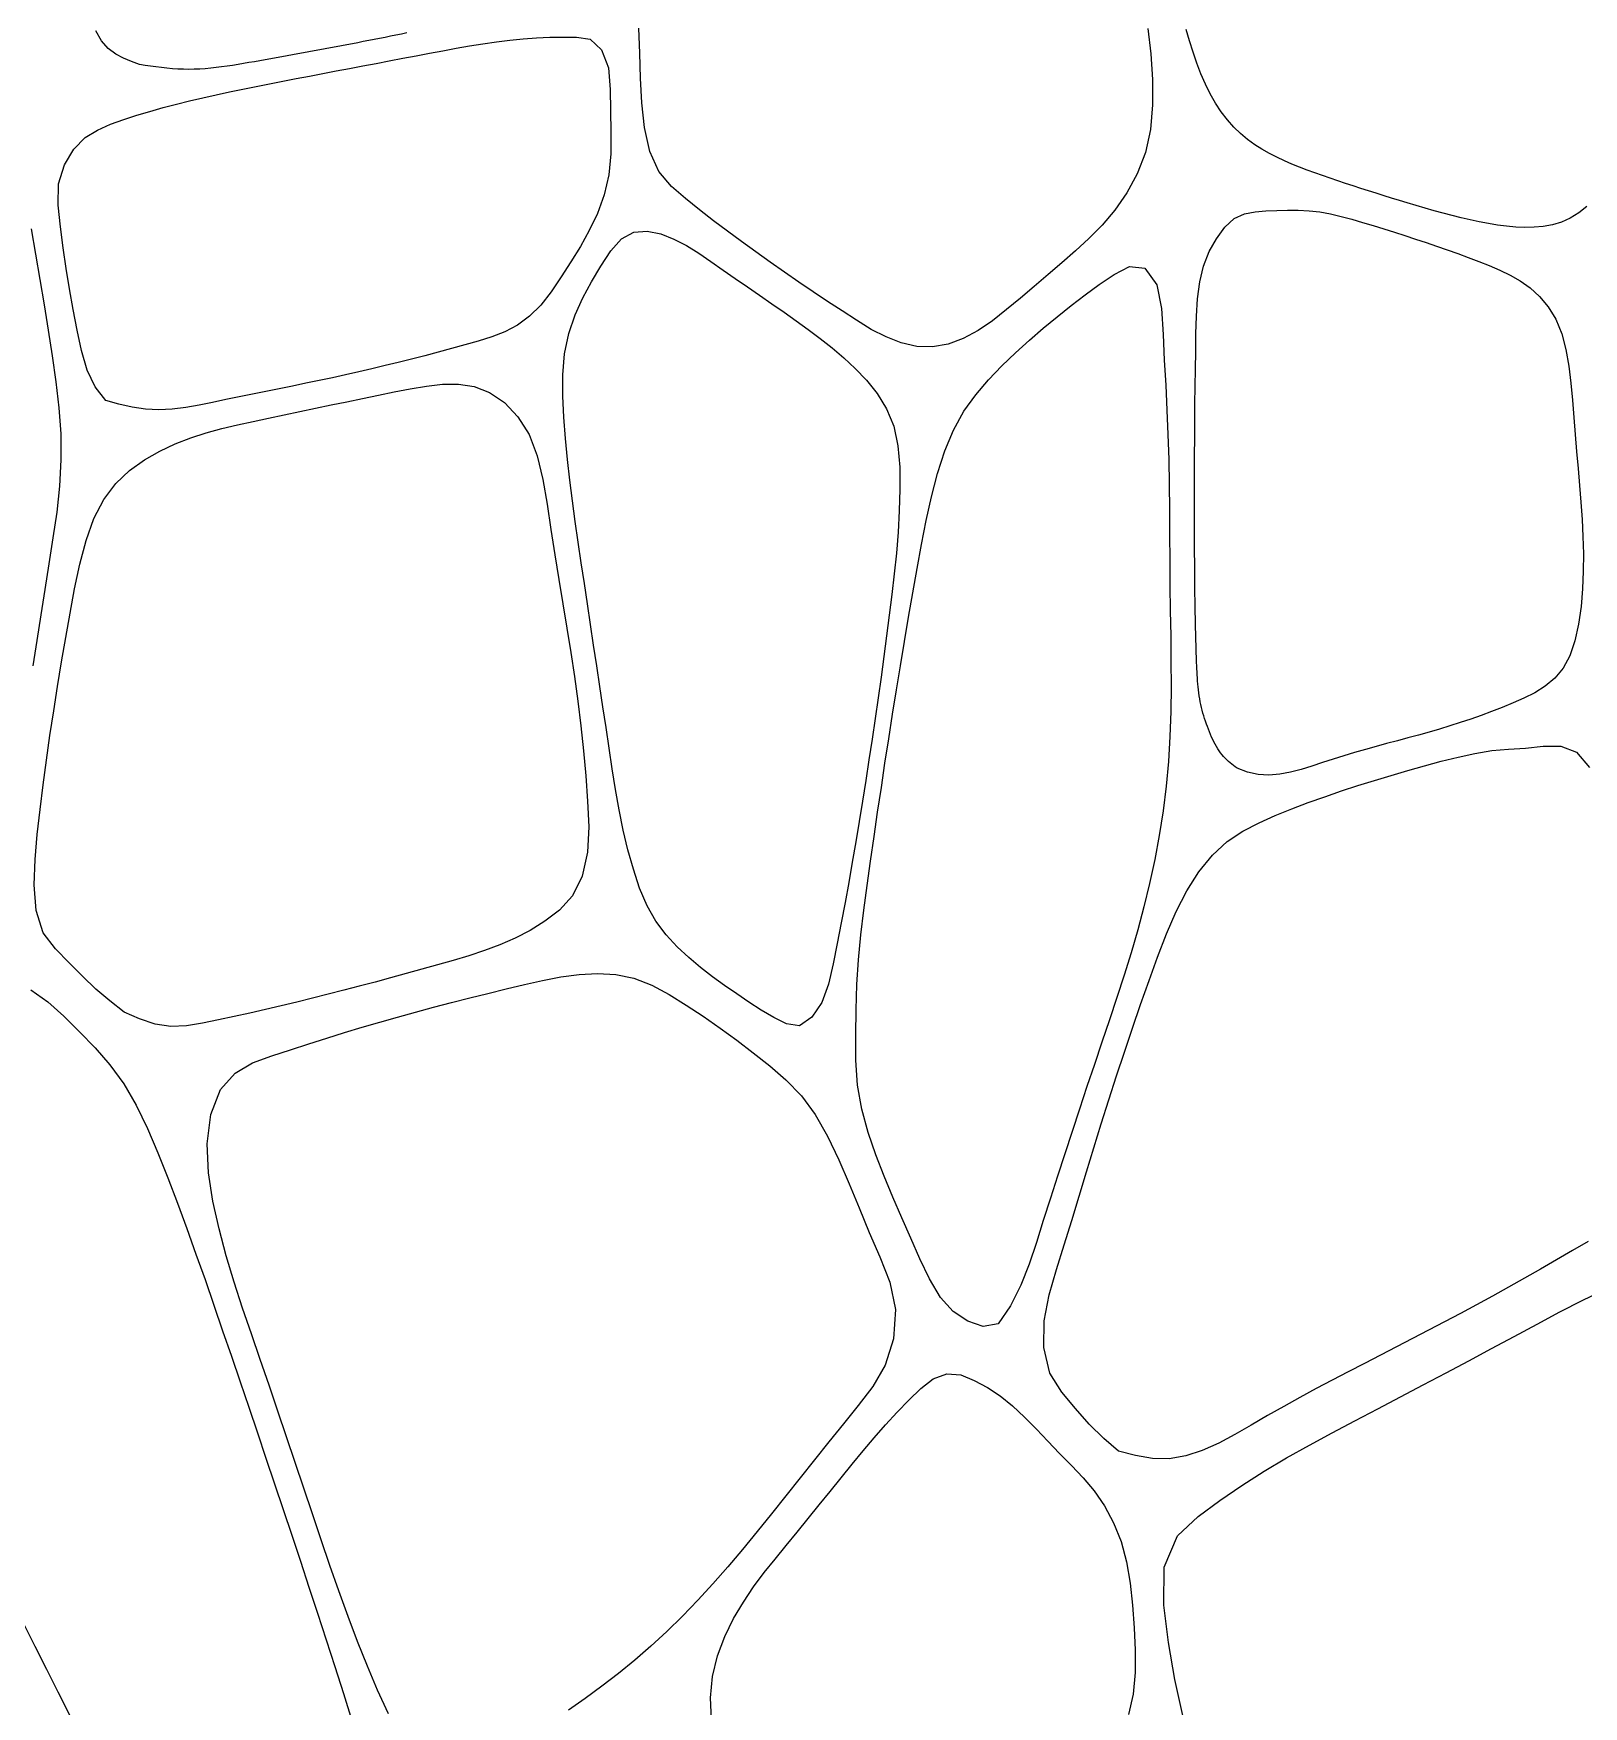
# Model space of a CAD drawing. Header units: metres. Extents: x 4484 to 5046, y 868 to 1427.
# Drawn here: x 4631.1 to 4835.7, y 1062.9 to 1283.7 of the extents above; entities that cross this region are included whole.
import ezdxf

# ---------------------------------------------------------------- set-up
doc = ezdxf.new("R2010")
doc.units = ezdxf.units.M

msp = doc.modelspace()

# ---------------------------------------------------------------- linework, layer by layer
at = {"layer": 'Layer0'}
for p, q in [((4640.06, 1282.75), (4639.34, 1284.09)), ((4676.07, 1282.93), (4675.35, 1282.79)), ((4676.79, 1283.07), (4676.07, 1282.93)), ((4677.51, 1283.21), (4676.79, 1283.07)), ((4678.23, 1283.36), (4677.51, 1283.21)), ((4678.95, 1283.5), (4678.23, 1283.36)), ((4679.67, 1283.65), (4678.95, 1283.5)), ((4680.39, 1283.8), (4679.67, 1283.65)), ((4693.96, 1282.86), (4695.73, 1283.04)), ((4695.73, 1283.04), (4697.48, 1283.17)), ((4697.48, 1283.17), (4699.24, 1283.24)), ((4699.24, 1283.24), (4701, 1283.25)), ((4701, 1283.25), (4702.79, 1283.22)), ((4702.79, 1283.22), (4704.57, 1282.97)), ((4704.57, 1282.97), (4706.08, 1281.56)), ((4711.12, 1281.13), (4711.02, 1284.41)), ((4778.2, 1284.38), (4778.57, 1281.03)), ((4783.69, 1282.76), (4783.24, 1284.26)), ((4640.96, 1281.74), (4640.06, 1282.75)), ((4641.95, 1281.01), (4640.96, 1281.74)), ((4642.99, 1280.46), (4641.95, 1281.01)), ((4664.58, 1280.77), (4663.86, 1280.64)), ((4665.3, 1280.9), (4664.58, 1280.77)), ((4666.01, 1281.03), (4665.3, 1280.9)), ((4666.73, 1281.16), (4666.01, 1281.03)), ((4667.45, 1281.29), (4666.73, 1281.16)), ((4668.17, 1281.43), (4667.45, 1281.29)), ((4668.89, 1281.56), (4668.17, 1281.43)), ((4669.6, 1281.69), (4668.89, 1281.56)), ((4670.32, 1281.82), (4669.6, 1281.69)), ((4671.04, 1281.96), (4670.32, 1281.82)), ((4671.76, 1282.09), (4671.04, 1281.96)), ((4672.47, 1282.23), (4671.76, 1282.09)), ((4673.19, 1282.37), (4672.47, 1282.23)), ((4673.91, 1282.51), (4673.19, 1282.37)), ((4674.63, 1282.65), (4673.91, 1282.51)), ((4675.35, 1282.79), (4674.63, 1282.65)), ((4679.84, 1280.45), (4681.6, 1280.78)), ((4681.6, 1280.78), (4683.36, 1281.11)), ((4683.36, 1281.11), (4685.13, 1281.44)), ((4685.13, 1281.44), (4686.9, 1281.77)), ((4686.9, 1281.77), (4688.66, 1282.08)), ((4688.66, 1282.08), (4690.43, 1282.37)), ((4690.43, 1282.37), (4692.2, 1282.63)), ((4692.2, 1282.63), (4693.96, 1282.86)), ((4706.08, 1281.56), (4707.01, 1279.18)), ((4711.22, 1277.84), (4711.12, 1281.13)), ((4778.57, 1281.03), (4778.8, 1277.65)), ((4784.17, 1281.27), (4783.69, 1282.76)), ((4784.67, 1279.82), (4784.17, 1281.27)), ((4644.04, 1280.02), (4642.99, 1280.46)), ((4645.11, 1279.63), (4644.04, 1280.02)), ((4645.83, 1279.52), (4645.11, 1279.63)), ((4646.55, 1279.41), (4645.83, 1279.52)), ((4647.27, 1279.32), (4646.55, 1279.41)), ((4647.99, 1279.22), (4647.27, 1279.32)), ((4648.71, 1279.14), (4647.99, 1279.22)), ((4649.44, 1279.08), (4648.71, 1279.14)), ((4650.16, 1279.03), (4649.44, 1279.08)), ((4650.88, 1279), (4650.16, 1279.03)), ((4651.6, 1278.99), (4650.88, 1279)), ((4652.32, 1279), (4651.6, 1278.99)), ((4653.05, 1279.03), (4652.32, 1279)), ((4653.77, 1279.08), (4653.05, 1279.03)), ((4654.49, 1279.14), (4653.77, 1279.08)), ((4655.21, 1279.22), (4654.49, 1279.14)), ((4655.93, 1279.31), (4655.21, 1279.22)), ((4656.66, 1279.41), (4655.93, 1279.31)), ((4657.38, 1279.52), (4656.66, 1279.41)), ((4658.1, 1279.63), (4657.38, 1279.52)), ((4658.82, 1279.75), (4658.1, 1279.63)), ((4659.54, 1279.88), (4658.82, 1279.75)), ((4660.26, 1280), (4659.54, 1279.88)), ((4660.98, 1280.13), (4660.26, 1280)), ((4661.7, 1280.26), (4660.98, 1280.13)), ((4662.42, 1280.39), (4661.7, 1280.26)), ((4663.14, 1280.52), (4662.42, 1280.39)), ((4663.86, 1280.64), (4663.14, 1280.52)), ((4669.29, 1278.45), (4671.04, 1278.79)), ((4671.04, 1278.79), (4672.8, 1279.12)), ((4672.8, 1279.12), (4674.56, 1279.45)), ((4674.56, 1279.45), (4676.32, 1279.78)), ((4676.32, 1279.78), (4678.07, 1280.12)), ((4678.07, 1280.12), (4679.84, 1280.45)), ((4707.01, 1279.18), (4707.23, 1276.35)), ((4785.21, 1278.41), (4784.67, 1279.82)), ((4656.98, 1276.01), (4658.74, 1276.38)), ((4658.74, 1276.38), (4660.5, 1276.73)), ((4660.5, 1276.73), (4662.26, 1277.08)), ((4662.26, 1277.08), (4664.02, 1277.43)), ((4664.02, 1277.43), (4665.77, 1277.77)), ((4665.77, 1277.77), (4667.53, 1278.11)), ((4667.53, 1278.11), (4669.29, 1278.45)), ((4707.23, 1276.35), (4707.28, 1273.54)), ((4711.39, 1274.56), (4711.22, 1277.84)), ((4778.8, 1277.65), (4778.82, 1274.3)), ((4785.8, 1277.05), (4785.21, 1278.41)), ((4786.44, 1275.76), (4785.8, 1277.05)), ((4648.22, 1273.94), (4649.96, 1274.4)), ((4649.96, 1274.4), (4651.71, 1274.83)), ((4651.71, 1274.83), (4653.47, 1275.24)), ((4653.47, 1275.24), (4655.22, 1275.63)), ((4655.22, 1275.63), (4656.98, 1276.01)), ((4711.76, 1271.3), (4711.39, 1274.56)), ((4778.82, 1274.3), (4778.54, 1271.06)), ((4787.13, 1274.54), (4786.44, 1275.76)), ((4787.89, 1273.4), (4787.13, 1274.54)), ((4641.28, 1271.74), (4643.01, 1272.37)), ((4643.01, 1272.37), (4644.74, 1272.93)), ((4644.74, 1272.93), (4646.47, 1273.45)), ((4646.47, 1273.45), (4648.22, 1273.94)), ((4707.28, 1273.54), (4707.31, 1270.7)), ((4788.69, 1272.35), (4787.89, 1273.4)), ((4789.54, 1271.38), (4788.69, 1272.35)), ((4636.41, 1268.47), (4637.9, 1269.98)), ((4637.9, 1269.98), (4639.57, 1270.97)), ((4639.57, 1270.97), (4641.28, 1271.74)), ((4707.31, 1270.7), (4707.3, 1267.86)), ((4712.45, 1268.14), (4711.76, 1271.3)), ((4778.54, 1271.06), (4777.87, 1268.02)), ((4790.43, 1270.51), (4789.54, 1271.38)), ((4791.35, 1269.74), (4790.43, 1270.51)), ((4792.3, 1269.05), (4791.35, 1269.74)), ((4635.19, 1266.39), (4636.41, 1268.47)), ((4707.3, 1267.86), (4707.06, 1265.07)), ((4713.63, 1265.5), (4712.45, 1268.14)), ((4777.87, 1268.02), (4776.8, 1265.22)), ((4793.26, 1268.45), (4792.3, 1269.05)), ((4794.24, 1267.9), (4793.26, 1268.45)), ((4795.23, 1267.4), (4794.24, 1267.9)), ((4634.4, 1263.87), (4635.19, 1266.39)), ((4715.3, 1263.55), (4713.63, 1265.5)), ((4796.22, 1266.93), (4795.23, 1267.4)), ((4797.22, 1266.49), (4796.22, 1266.93)), ((4798.22, 1266.09), (4797.22, 1266.49)), ((4799.23, 1265.7), (4798.22, 1266.09)), ((4800.24, 1265.33), (4799.23, 1265.7)), ((4801.25, 1264.97), (4800.24, 1265.33)), ((4634.35, 1261.06), (4634.4, 1263.87)), ((4707.06, 1265.07), (4706.45, 1262.43)), ((4717.15, 1261.94), (4715.3, 1263.55)), ((4776.8, 1265.22), (4775.42, 1262.68)), ((4802.26, 1264.62), (4801.25, 1264.97)), ((4803.28, 1264.28), (4802.26, 1264.62)), ((4804.29, 1263.94), (4803.28, 1264.28)), ((4805.31, 1263.6), (4804.29, 1263.94)), ((4806.32, 1263.27), (4805.31, 1263.6)), ((4807.34, 1262.95), (4806.32, 1263.27)), ((4634.65, 1258.22), (4634.35, 1261.06)), ((4706.45, 1262.43), (4705.54, 1259.97)), ((4719, 1260.44), (4717.15, 1261.94)), ((4775.42, 1262.68), (4773.85, 1260.42)), ((4808.35, 1262.63), (4807.34, 1262.95)), ((4809.37, 1262.31), (4808.35, 1262.63)), ((4810.38, 1261.99), (4809.37, 1262.31)), ((4811.4, 1261.67), (4810.38, 1261.99)), ((4812.42, 1261.36), (4811.4, 1261.67)), ((4813.61, 1261.01), (4812.42, 1261.36)), ((4814.79, 1260.67), (4813.61, 1261.01)), ((4836.16, 1260.89), (4835.07, 1260.05)), ((4705.54, 1259.97), (4704.47, 1257.72)), ((4720.85, 1259.02), (4719, 1260.44)), ((4722.71, 1257.63), (4720.85, 1259.02)), ((4773.85, 1260.42), (4772.16, 1258.44)), ((4788.35, 1258.15), (4789.57, 1259.32)), ((4789.57, 1259.32), (4790.94, 1259.92)), ((4790.94, 1259.92), (4792.37, 1260.18)), ((4792.37, 1260.18), (4793.79, 1260.31)), ((4793.79, 1260.31), (4795.21, 1260.37)), ((4795.21, 1260.37), (4796.63, 1260.41)), ((4796.63, 1260.41), (4798.06, 1260.41)), ((4798.06, 1260.41), (4799.49, 1260.34)), ((4799.49, 1260.34), (4800.91, 1260.17)), ((4800.91, 1260.17), (4802.32, 1259.91)), ((4802.32, 1259.91), (4803.73, 1259.57)), ((4803.73, 1259.57), (4805.14, 1259.2)), ((4805.14, 1259.2), (4806.54, 1258.8)), ((4806.54, 1258.8), (4807.95, 1258.39)), ((4815.98, 1260.34), (4814.79, 1260.67)), ((4817.17, 1260.01), (4815.98, 1260.34)), ((4818.37, 1259.7), (4817.17, 1260.01)), ((4819.56, 1259.4), (4818.37, 1259.7)), ((4820.75, 1259.12), (4819.56, 1259.4)), ((4821.95, 1258.86), (4820.75, 1259.12)), ((4823.15, 1258.63), (4821.95, 1258.86)), ((4824.35, 1258.44), (4823.15, 1258.63)), ((4832.79, 1258.82), (4831.6, 1258.47)), ((4833.95, 1259.34), (4832.79, 1258.82)), ((4835.07, 1260.05), (4833.95, 1259.34)), ((4630.78, 1257.95), (4631.38, 1254.61)), ((4635.02, 1255.45), (4634.65, 1258.22)), ((4704.47, 1257.72), (4703.29, 1255.62)), ((4707.3, 1255.02), (4708.73, 1256.63)), ((4708.73, 1256.63), (4710.33, 1257.51)), ((4710.33, 1257.51), (4712.09, 1257.65)), ((4712.09, 1257.65), (4713.89, 1257.27)), ((4713.89, 1257.27), (4715.63, 1256.6)), ((4715.63, 1256.6), (4717.3, 1255.73)), ((4724.57, 1256.26), (4722.71, 1257.63)), ((4770.42, 1256.67), (4768.64, 1255.04)), ((4772.16, 1258.44), (4770.42, 1256.67)), ((4786.29, 1254.93), (4787.25, 1256.64)), ((4787.25, 1256.64), (4788.35, 1258.15)), ((4807.95, 1258.39), (4809.35, 1257.95)), ((4809.35, 1257.95), (4810.74, 1257.51)), ((4810.74, 1257.51), (4812.14, 1257.06)), ((4812.14, 1257.06), (4813.53, 1256.6)), ((4813.53, 1256.6), (4814.93, 1256.13)), ((4825.55, 1258.28), (4824.35, 1258.44)), ((4826.76, 1258.18), (4825.55, 1258.28)), ((4827.97, 1258.13), (4826.76, 1258.18)), ((4829.18, 1258.15), (4827.97, 1258.13)), ((4830.4, 1258.25), (4829.18, 1258.15)), ((4831.6, 1258.47), (4830.4, 1258.25)), ((4631.38, 1254.61), (4631.95, 1251.26)), ((4635.43, 1252.73), (4635.02, 1255.45)), ((4703.29, 1255.62), (4702.04, 1253.6)), ((4706, 1253.02), (4707.3, 1255.02)), ((4717.3, 1255.73), (4718.93, 1254.73)), ((4718.93, 1254.73), (4720.53, 1253.63)), ((4726.44, 1254.9), (4724.57, 1256.26)), ((4728.33, 1253.54), (4726.44, 1254.9)), ((4768.64, 1255.04), (4766.83, 1253.46)), ((4785.54, 1253.02), (4786.29, 1254.93)), ((4814.93, 1256.13), (4816.32, 1255.66)), ((4816.32, 1255.66), (4817.71, 1255.18)), ((4817.71, 1255.18), (4819.1, 1254.68)), ((4819.1, 1254.68), (4820.49, 1254.17)), ((4635.87, 1250.02), (4635.43, 1252.73)), ((4702.04, 1253.6), (4700.76, 1251.6)), ((4704.77, 1250.95), (4706, 1253.02)), ((4720.53, 1253.63), (4722.13, 1252.51)), ((4722.13, 1252.51), (4723.73, 1251.39)), ((4730.22, 1252.21), (4728.33, 1253.54)), ((4732.12, 1250.89), (4730.22, 1252.21)), ((4766.83, 1253.46), (4765.02, 1251.9)), ((4773.73, 1251.9), (4775.78, 1252.97)), ((4775.78, 1252.97), (4777.81, 1252.75)), ((4777.81, 1252.75), (4779.37, 1250.57)), ((4785.04, 1250.94), (4785.54, 1253.02)), ((4820.49, 1254.17), (4821.88, 1253.64)), ((4821.88, 1253.64), (4823.27, 1253.1)), ((4823.27, 1253.1), (4824.65, 1252.51)), ((4824.65, 1252.51), (4826.01, 1251.85)), ((4631.95, 1251.26), (4632.51, 1247.91)), ((4636.33, 1247.31), (4635.87, 1250.02)), ((4700.76, 1251.6), (4699.45, 1249.65)), ((4703.62, 1248.84), (4704.77, 1250.95)), ((4723.73, 1251.39), (4725.34, 1250.28)), ((4725.34, 1250.28), (4726.95, 1249.17)), ((4734.02, 1249.61), (4732.12, 1250.89)), ((4763.2, 1250.34), (4761.37, 1248.8)), ((4765.02, 1251.9), (4763.2, 1250.34)), ((4769.93, 1249.24), (4771.79, 1250.61)), ((4771.79, 1250.61), (4773.73, 1251.9)), ((4779.37, 1250.57), (4780.01, 1247.44)), ((4784.75, 1248.72), (4785.04, 1250.94)), ((4826.01, 1251.85), (4827.35, 1251.07)), ((4827.35, 1251.07), (4828.66, 1250.14)), ((4828.66, 1250.14), (4829.91, 1249.01)), ((4632.51, 1247.91), (4633.05, 1244.55)), ((4698.07, 1247.88), (4696.59, 1246.4)), ((4699.45, 1249.65), (4698.07, 1247.88)), ((4702.6, 1246.59), (4703.62, 1248.84)), ((4726.95, 1249.17), (4728.56, 1248.06)), ((4728.56, 1248.06), (4730.17, 1246.94)), ((4735.93, 1248.34), (4734.02, 1249.61)), ((4737.84, 1247.1), (4735.93, 1248.34)), ((4761.37, 1248.8), (4759.54, 1247.28)), ((4766.23, 1246.34), (4768.08, 1247.81)), ((4768.08, 1247.81), (4769.93, 1249.24)), ((4784.61, 1246.41), (4784.75, 1248.72)), ((4829.91, 1249.01), (4831.05, 1247.65)), ((4831.05, 1247.65), (4832.04, 1246)), ((4636.85, 1244.59), (4636.33, 1247.31)), ((4696.59, 1246.4), (4695, 1245.24)), ((4701.78, 1244.11), (4702.6, 1246.59)), ((4730.17, 1246.94), (4731.77, 1245.81)), ((4731.77, 1245.81), (4733.37, 1244.65)), ((4739.75, 1245.88), (4737.84, 1247.1)), ((4741.67, 1244.66), (4739.75, 1245.88)), ((4757.68, 1245.82), (4755.79, 1244.51)), ((4759.54, 1247.28), (4757.68, 1245.82)), ((4764.39, 1244.82), (4766.23, 1246.34)), ((4780.01, 1247.44), (4780.2, 1243.98)), ((4784.55, 1244.07), (4784.61, 1246.41)), ((4832.04, 1246), (4832.83, 1244.1)), ((4633.05, 1244.55), (4633.57, 1241.16)), ((4637.43, 1241.87), (4636.85, 1244.59)), ((4691.58, 1243.68), (4689.81, 1243.13)), ((4693.32, 1244.36), (4691.58, 1243.68)), ((4695, 1245.24), (4693.32, 1244.36)), ((4701.21, 1241.45), (4701.78, 1244.11)), ((4733.37, 1244.65), (4734.95, 1243.47)), ((4734.95, 1243.47), (4736.52, 1242.25)), ((4743.65, 1243.69), (4741.67, 1244.66)), ((4745.65, 1242.89), (4743.65, 1243.69)), ((4753.83, 1243.45), (4751.82, 1242.7)), ((4755.79, 1244.51), (4753.83, 1243.45)), ((4760.74, 1241.58), (4762.56, 1243.24)), ((4762.56, 1243.24), (4764.39, 1244.82)), ((4780.2, 1243.98), (4780.37, 1240.59)), ((4784.51, 1241.74), (4784.55, 1244.07)), ((4832.83, 1244.1), (4833.39, 1242.02)), ((4633.57, 1241.16), (4634.06, 1237.75)), ((4638.18, 1239.29), (4637.43, 1241.87)), ((4682.75, 1241.2), (4681, 1240.75)), ((4684.5, 1241.66), (4682.75, 1241.2)), ((4686.26, 1242.14), (4684.5, 1241.66)), ((4688.03, 1242.62), (4686.26, 1242.14)), ((4689.81, 1243.13), (4688.03, 1242.62)), ((4700.96, 1238.69), (4701.21, 1241.45)), ((4736.52, 1242.25), (4738.06, 1240.94)), ((4747.69, 1242.42), (4745.65, 1242.89)), ((4749.76, 1242.35), (4747.69, 1242.42)), ((4751.82, 1242.7), (4749.76, 1242.35)), ((4758.94, 1239.85), (4760.74, 1241.58)), ((4784.47, 1239.42), (4784.51, 1241.74)), ((4833.39, 1242.02), (4833.77, 1239.82)), ((4639.26, 1237.1), (4638.18, 1239.29)), ((4674.03, 1239.07), (4672.29, 1238.68)), ((4675.77, 1239.47), (4674.03, 1239.07)), ((4677.51, 1239.89), (4675.77, 1239.47)), ((4679.25, 1240.31), (4677.51, 1239.89)), ((4681, 1240.75), (4679.25, 1240.31)), ((4738.06, 1240.94), (4739.57, 1239.52)), ((4739.57, 1239.52), (4741.05, 1237.95)), ((4757.17, 1238.02), (4758.94, 1239.85)), ((4780.37, 1240.59), (4780.55, 1237.29)), ((4784.45, 1237.13), (4784.47, 1239.42)), ((4833.77, 1239.82), (4834.04, 1237.57)), ((4634.06, 1237.75), (4634.46, 1234.32)), ((4640.63, 1235.27), (4639.26, 1237.1)), ((4663.54, 1236.84), (4661.79, 1236.48)), ((4665.3, 1237.19), (4663.54, 1236.84)), ((4667.05, 1237.56), (4665.3, 1237.19)), ((4668.8, 1237.92), (4667.05, 1237.56)), ((4670.55, 1238.3), (4668.8, 1237.92)), ((4672.29, 1238.68), (4670.55, 1238.3)), ((4678.72, 1236.41), (4680.83, 1236.81)), ((4680.83, 1236.81), (4682.96, 1237.19)), ((4682.96, 1237.19), (4685.08, 1237.44)), ((4685.08, 1237.44), (4687.19, 1237.46)), ((4687.19, 1237.46), (4689.26, 1237.13)), ((4689.26, 1237.13), (4691.3, 1236.34)), ((4700.97, 1235.88), (4700.96, 1238.69)), ((4741.05, 1237.95), (4742.47, 1236.2)), ((4755.47, 1236.04), (4757.17, 1238.02)), ((4780.55, 1237.29), (4780.71, 1234.03)), ((4784.42, 1234.85), (4784.45, 1237.13)), ((4834.04, 1237.57), (4834.25, 1235.32)), ((4642.38, 1234.79), (4640.63, 1235.27)), ((4644.13, 1234.39), (4642.38, 1234.79)), ((4645.89, 1234.13), (4644.13, 1234.39)), ((4651.19, 1234.38), (4649.42, 1234.16)), ((4652.96, 1234.68), (4651.19, 1234.38)), ((4654.73, 1235.04), (4652.96, 1234.68)), ((4656.49, 1235.4), (4654.73, 1235.04)), ((4658.26, 1235.77), (4656.49, 1235.4)), ((4660.02, 1236.12), (4658.26, 1235.77)), ((4661.79, 1236.48), (4660.02, 1236.12)), ((4668.32, 1234.26), (4670.39, 1234.7)), ((4670.39, 1234.7), (4672.46, 1235.13)), ((4672.46, 1235.13), (4674.54, 1235.56)), ((4674.54, 1235.56), (4676.62, 1235.99)), ((4676.62, 1235.99), (4678.72, 1236.41)), ((4691.3, 1236.34), (4693.26, 1235.01)), ((4693.26, 1235.01), (4695.04, 1233.14)), ((4701.11, 1233.08), (4700.97, 1235.88)), ((4742.47, 1236.2), (4743.72, 1234.2)), ((4753.91, 1233.86), (4755.47, 1236.04)), ((4784.4, 1232.59), (4784.42, 1234.85)), ((4834.25, 1235.32), (4834.44, 1233.06)), ((4634.46, 1234.32), (4634.71, 1230.88)), ((4647.65, 1234.06), (4645.89, 1234.13)), ((4649.42, 1234.16), (4647.65, 1234.06)), ((4658.02, 1232.06), (4660.08, 1232.51)), ((4660.08, 1232.51), (4662.14, 1232.94)), ((4662.14, 1232.94), (4664.2, 1233.38)), ((4664.2, 1233.38), (4666.26, 1233.82)), ((4666.26, 1233.82), (4668.32, 1234.26)), ((4695.04, 1233.14), (4696.51, 1230.78)), ((4701.32, 1230.29), (4701.11, 1233.08)), ((4743.72, 1234.2), (4744.66, 1231.91)), ((4752.54, 1231.39), (4753.91, 1233.86)), ((4780.71, 1234.03), (4780.85, 1230.78)), ((4784.39, 1230.33), (4784.4, 1232.59)), ((4834.44, 1233.06), (4834.62, 1230.81)), ((4634.71, 1230.88), (4634.73, 1227.44)), ((4649.81, 1229.56), (4651.85, 1230.35)), ((4651.85, 1230.35), (4653.91, 1231.01)), ((4653.91, 1231.01), (4655.96, 1231.57)), ((4655.96, 1231.57), (4658.02, 1232.06)), ((4696.51, 1230.78), (4697.58, 1227.99)), ((4701.59, 1227.52), (4701.32, 1230.29)), ((4744.66, 1231.91), (4745.21, 1229.3)), ((4751.39, 1228.64), (4752.54, 1231.39)), ((4780.85, 1230.78), (4780.95, 1227.51)), ((4784.37, 1228.08), (4784.39, 1230.33)), ((4834.62, 1230.81), (4834.8, 1228.56)), ((4645.75, 1227.45), (4647.77, 1228.6)), ((4647.77, 1228.6), (4649.81, 1229.56)), ((4697.58, 1227.99), (4698.35, 1224.88)), ((4745.21, 1229.3), (4745.44, 1226.48)), ((4750.43, 1225.67), (4751.39, 1228.64)), ((4784.36, 1225.84), (4784.37, 1228.08)), ((4834.8, 1228.56), (4834.99, 1226.32)), ((4634.73, 1227.44), (4634.53, 1224)), ((4641.97, 1224.33), (4643.79, 1226.04)), ((4643.79, 1226.04), (4645.75, 1227.45)), ((4701.9, 1224.77), (4701.59, 1227.52)), ((4745.44, 1226.48), (4745.47, 1223.59)), ((4749.62, 1222.58), (4750.43, 1225.67)), ((4780.95, 1227.51), (4781.01, 1224.21)), ((4784.35, 1223.6), (4784.36, 1225.84)), ((4834.99, 1226.32), (4835.18, 1224.09)), ((4634.53, 1224), (4634.16, 1220.57)), ((4640.37, 1222.23), (4641.97, 1224.33)), ((4698.35, 1224.88), (4698.92, 1221.59)), ((4702.24, 1222.03), (4701.9, 1224.77)), ((4745.47, 1223.59), (4745.39, 1220.72)), ((4781.01, 1224.21), (4781.04, 1220.89)), ((4784.35, 1223.2), (4784.35, 1223.6)), ((4835.18, 1224.09), (4835.36, 1221.85)), ((4639.07, 1219.7), (4640.37, 1222.23)), ((4698.92, 1221.59), (4699.41, 1218.24)), ((4702.62, 1219.3), (4702.24, 1222.03)), ((4748.92, 1219.45), (4749.62, 1222.58)), ((4784.35, 1222.8), (4784.35, 1223.2)), ((4784.35, 1222.39), (4784.35, 1222.8)), ((4784.35, 1221.99), (4784.35, 1222.39)), ((4784.35, 1221.59), (4784.35, 1221.99)), ((4784.35, 1221.19), (4784.35, 1221.59)), ((4784.35, 1220.78), (4784.35, 1221.19)), ((4835.36, 1221.85), (4835.51, 1219.6)), ((4634.16, 1220.57), (4633.67, 1217.15)), ((4638.04, 1216.8), (4639.07, 1219.7)), ((4703.01, 1216.58), (4702.62, 1219.3)), ((4745.39, 1220.72), (4745.23, 1217.91)), ((4748.3, 1216.28), (4748.92, 1219.45)), ((4781.04, 1220.89), (4781.06, 1217.56)), ((4784.35, 1220.38), (4784.35, 1220.78)), ((4784.35, 1219.98), (4784.35, 1220.38)), ((4784.35, 1219.58), (4784.35, 1219.98)), ((4784.36, 1219.17), (4784.35, 1219.58)), ((4784.36, 1218.77), (4784.36, 1219.17)), ((4835.51, 1219.6), (4835.63, 1217.34)), ((4633.67, 1217.15), (4633.13, 1213.75)), ((4637.22, 1213.67), (4638.04, 1216.8)), ((4699.41, 1218.24), (4699.92, 1214.94)), ((4745.23, 1217.91), (4745, 1215.14)), ((4781.06, 1217.56), (4781.08, 1214.22)), ((4784.36, 1218.37), (4784.36, 1218.77)), ((4784.36, 1217.97), (4784.36, 1218.37)), ((4784.36, 1217.57), (4784.36, 1217.97)), ((4784.36, 1217.16), (4784.36, 1217.57)), ((4784.36, 1216.76), (4784.36, 1217.16)), ((4784.37, 1216.36), (4784.36, 1216.76)), ((4835.63, 1217.34), (4835.69, 1215.06)), ((4699.92, 1214.94), (4700.45, 1211.68)), ((4703.41, 1213.86), (4703.01, 1216.58)), ((4745, 1215.14), (4744.73, 1212.39)), ((4747.73, 1213.1), (4748.3, 1216.28)), ((4784.37, 1215.96), (4784.37, 1216.36)), ((4784.37, 1215.55), (4784.37, 1215.96)), ((4784.37, 1215.15), (4784.37, 1215.55)), ((4784.37, 1214.75), (4784.37, 1215.15)), ((4784.38, 1214.35), (4784.37, 1214.75)), ((4835.69, 1215.06), (4835.68, 1212.76)), ((4633.13, 1213.75), (4632.58, 1210.36)), ((4636.53, 1210.43), (4637.22, 1213.67)), ((4703.82, 1211.15), (4703.41, 1213.86)), ((4744.73, 1212.39), (4744.42, 1209.67)), ((4747.17, 1209.91), (4747.73, 1213.1)), ((4781.08, 1214.22), (4781.11, 1210.88)), ((4784.38, 1213.95), (4784.38, 1214.35)), ((4784.38, 1213.55), (4784.38, 1213.95)), ((4784.39, 1213.14), (4784.38, 1213.55)), ((4784.39, 1212.74), (4784.39, 1213.14)), ((4784.39, 1212.34), (4784.39, 1212.74)), ((4784.4, 1211.94), (4784.39, 1212.34)), ((4835.68, 1212.76), (4835.58, 1210.43)), ((4632.58, 1210.36), (4632.05, 1206.99)), ((4635.92, 1207.21), (4636.53, 1210.43)), ((4700.45, 1211.68), (4700.98, 1208.46)), ((4704.22, 1208.43), (4703.82, 1211.15)), ((4781.11, 1210.88), (4781.15, 1207.54)), ((4784.4, 1211.54), (4784.4, 1211.94)), ((4784.4, 1211.14), (4784.4, 1211.54)), ((4784.41, 1210.73), (4784.4, 1211.14)), ((4784.41, 1210.33), (4784.41, 1210.73)), ((4784.42, 1209.93), (4784.41, 1210.33)), ((4835.58, 1210.43), (4835.38, 1208.08)), ((4700.98, 1208.46), (4701.51, 1205.25)), ((4704.63, 1205.71), (4704.22, 1208.43)), ((4744.42, 1209.67), (4744.07, 1206.95)), ((4746.62, 1206.71), (4747.17, 1209.91)), ((4784.42, 1209.53), (4784.42, 1209.93)), ((4784.43, 1209.13), (4784.42, 1209.53)), ((4784.44, 1208.73), (4784.43, 1209.13)), ((4784.44, 1208.33), (4784.44, 1208.73)), ((4784.45, 1207.93), (4784.44, 1208.33)), ((4784.46, 1207.53), (4784.45, 1207.93)), ((4835.38, 1208.08), (4835.06, 1205.76)), ((4632.05, 1206.99), (4631.52, 1203.63)), ((4635.35, 1204.01), (4635.92, 1207.21)), ((4705.04, 1203), (4704.63, 1205.71)), ((4744.07, 1206.95), (4743.72, 1204.23)), ((4746.08, 1203.5), (4746.62, 1206.71)), ((4781.15, 1207.54), (4781.21, 1204.21)), ((4784.46, 1207.12), (4784.46, 1207.53)), ((4784.47, 1206.72), (4784.46, 1207.12)), ((4784.48, 1206.32), (4784.47, 1206.72)), ((4784.49, 1205.92), (4784.48, 1206.32)), ((4784.49, 1205.52), (4784.49, 1205.92)), ((4835.06, 1205.76), (4834.57, 1203.58)), ((4631.52, 1203.63), (4631, 1200.27)), ((4634.81, 1200.8), (4635.35, 1204.01)), ((4701.51, 1205.25), (4702.03, 1202.05)), ((4743.72, 1204.23), (4743.35, 1201.5)), ((4745.55, 1200.29), (4746.08, 1203.5)), ((4781.21, 1204.21), (4781.25, 1200.88)), ((4784.5, 1205.12), (4784.49, 1205.52)), ((4784.51, 1204.72), (4784.5, 1205.12)), ((4784.52, 1204.32), (4784.51, 1204.72)), ((4784.53, 1203.91), (4784.52, 1204.32)), ((4784.54, 1203.51), (4784.53, 1203.91)), ((4784.56, 1203.11), (4784.54, 1203.51)), ((4834.57, 1203.58), (4833.9, 1201.61)), ((4702.03, 1202.05), (4702.51, 1198.84)), ((4705.45, 1200.28), (4705.04, 1203)), ((4743.35, 1201.5), (4742.98, 1198.77)), ((4784.57, 1202.71), (4784.56, 1203.11)), ((4784.58, 1202.31), (4784.57, 1202.71)), ((4784.59, 1201.9), (4784.58, 1202.31)), ((4784.61, 1201.5), (4784.59, 1201.9)), ((4784.62, 1201.1), (4784.61, 1201.5)), ((4833.9, 1201.61), (4833.01, 1199.95)), ((4634.28, 1197.56), (4634.81, 1200.8)), ((4705.87, 1197.56), (4705.45, 1200.28)), ((4745.02, 1197.08), (4745.55, 1200.29)), ((4781.25, 1200.88), (4781.26, 1197.56)), ((4784.64, 1200.69), (4784.62, 1201.1)), ((4784.65, 1200.29), (4784.64, 1200.69)), ((4784.67, 1199.89), (4784.65, 1200.29)), ((4784.69, 1199.48), (4784.67, 1199.89)), ((4784.71, 1199.08), (4784.69, 1199.48)), ((4784.73, 1198.68), (4784.71, 1199.08)), ((4833.01, 1199.95), (4831.9, 1198.63)), ((4633.77, 1194.32), (4634.28, 1197.56)), ((4702.51, 1198.84), (4702.95, 1195.61)), ((4706.27, 1194.84), (4705.87, 1197.56)), ((4742.98, 1198.77), (4742.59, 1196.04)), ((4744.51, 1193.87), (4745.02, 1197.08)), ((4781.26, 1197.56), (4781.22, 1194.24)), ((4784.76, 1198.27), (4784.73, 1198.68)), ((4784.79, 1197.87), (4784.76, 1198.27)), ((4784.82, 1197.48), (4784.79, 1197.87)), ((4784.87, 1197.08), (4784.82, 1197.48)), ((4784.92, 1196.69), (4784.87, 1197.08)), ((4830.64, 1197.57), (4829.26, 1196.72)), ((4831.9, 1198.63), (4830.64, 1197.57)), ((4702.95, 1195.61), (4703.35, 1192.34)), ((4706.68, 1192.12), (4706.27, 1194.84)), ((4742.59, 1196.04), (4742.2, 1193.31)), ((4784.97, 1196.3), (4784.92, 1196.69)), ((4785.04, 1195.91), (4784.97, 1196.3)), ((4785.11, 1195.53), (4785.04, 1195.91)), ((4785.19, 1195.15), (4785.11, 1195.53)), ((4785.27, 1194.77), (4785.19, 1195.15)), ((4785.37, 1194.4), (4785.27, 1194.77)), ((4824.98, 1194.78), (4823.58, 1194.23)), ((4826.4, 1195.37), (4824.98, 1194.78)), ((4827.83, 1196.01), (4826.4, 1195.37)), ((4829.26, 1196.72), (4827.83, 1196.01)), ((4633.27, 1191.08), (4633.77, 1194.32)), ((4742.2, 1193.31), (4741.79, 1190.58)), ((4744, 1190.65), (4744.51, 1193.87)), ((4781.22, 1194.24), (4781.12, 1190.94)), ((4785.47, 1194.03), (4785.37, 1194.4)), ((4785.57, 1193.67), (4785.47, 1194.03)), ((4785.69, 1193.3), (4785.57, 1193.67)), ((4785.81, 1192.95), (4785.69, 1193.3)), ((4785.93, 1192.59), (4785.81, 1192.95)), ((4786.06, 1192.24), (4785.93, 1192.59)), ((4819.44, 1192.77), (4818.07, 1192.34)), ((4820.82, 1193.23), (4819.44, 1192.77)), ((4822.2, 1193.71), (4820.82, 1193.23)), ((4823.58, 1194.23), (4822.2, 1193.71)), ((4632.8, 1187.83), (4633.27, 1191.08)), ((4703.35, 1192.34), (4703.69, 1189.05)), ((4707.09, 1189.4), (4706.68, 1192.12)), ((4741.79, 1190.58), (4741.38, 1187.85)), ((4743.5, 1187.43), (4744, 1190.65)), ((4781.12, 1190.94), (4780.92, 1187.65)), ((4786.19, 1191.89), (4786.06, 1192.24)), ((4786.33, 1191.55), (4786.19, 1191.89)), ((4786.47, 1191.21), (4786.33, 1191.55)), ((4786.62, 1190.87), (4786.47, 1191.21)), ((4786.77, 1190.54), (4786.62, 1190.87)), ((4786.92, 1190.22), (4786.77, 1190.54)), ((4787.09, 1189.91), (4786.92, 1190.22)), ((4811.13, 1190.38), (4809.72, 1190)), ((4812.52, 1190.76), (4811.13, 1190.38)), ((4813.92, 1191.14), (4812.52, 1190.76)), ((4815.31, 1191.52), (4813.92, 1191.14)), ((4816.69, 1191.92), (4815.31, 1191.52)), ((4818.07, 1192.34), (4816.69, 1191.92)), ((4703.69, 1189.05), (4703.99, 1185.74)), ((4707.5, 1186.67), (4707.09, 1189.4)), ((4787.25, 1189.61), (4787.09, 1189.91)), ((4787.43, 1189.32), (4787.25, 1189.61)), ((4787.61, 1189.05), (4787.43, 1189.32)), ((4787.8, 1188.78), (4787.61, 1189.05)), ((4787.99, 1188.53), (4787.8, 1188.78)), ((4788.19, 1188.3), (4787.99, 1188.53)), ((4788.4, 1188.07), (4788.19, 1188.3)), ((4788.62, 1187.86), (4788.4, 1188.07)), ((4802.67, 1187.97), (4801.26, 1187.51)), ((4804.08, 1188.41), (4802.67, 1187.97)), ((4805.49, 1188.83), (4804.08, 1188.41)), ((4806.91, 1189.23), (4805.49, 1188.83)), ((4808.32, 1189.62), (4806.91, 1189.23)), ((4809.72, 1190), (4808.32, 1189.62)), ((4816.93, 1187.67), (4819.15, 1188.23)), ((4819.15, 1188.23), (4821.37, 1188.72)), ((4821.37, 1188.72), (4823.59, 1189.08)), ((4823.59, 1189.08), (4825.8, 1189.26)), ((4825.8, 1189.26), (4828.04, 1189.41)), ((4828.04, 1189.41), (4830.38, 1189.65)), ((4830.38, 1189.65), (4832.69, 1189.67)), ((4832.69, 1189.67), (4834.79, 1188.88)), ((4834.79, 1188.88), (4836.51, 1186.84)), ((4632.36, 1184.57), (4632.8, 1187.83)), ((4707.93, 1183.96), (4707.5, 1186.67)), ((4741.38, 1187.85), (4740.96, 1185.14)), ((4743.02, 1184.2), (4743.5, 1187.43)), ((4780.92, 1187.65), (4780.62, 1184.37)), ((4788.83, 1187.66), (4788.62, 1187.86)), ((4789.06, 1187.47), (4788.83, 1187.66)), ((4789.28, 1187.29), (4789.06, 1187.47)), ((4789.51, 1187.11), (4789.28, 1187.29)), ((4789.74, 1186.93), (4789.51, 1187.11)), ((4789.97, 1186.75), (4789.74, 1186.93)), ((4791.35, 1186.22), (4789.97, 1186.75)), ((4792.77, 1185.92), (4791.35, 1186.22)), ((4794.18, 1185.86), (4792.77, 1185.92)), ((4795.6, 1185.97), (4794.18, 1185.86)), ((4797.01, 1186.24), (4795.6, 1185.97)), ((4798.43, 1186.6), (4797.01, 1186.24)), ((4799.84, 1187.04), (4798.43, 1186.6)), ((4801.26, 1187.51), (4799.84, 1187.04)), ((4808.13, 1185.15), (4810.33, 1185.81)), ((4810.33, 1185.81), (4812.52, 1186.45)), ((4812.52, 1186.45), (4814.72, 1187.07)), ((4814.72, 1187.07), (4816.93, 1187.67)), ((4631.96, 1181.29), (4632.36, 1184.57)), ((4703.99, 1185.74), (4704.23, 1182.39)), ((4708.41, 1181.26), (4707.93, 1183.96)), ((4740.96, 1185.14), (4740.53, 1182.42)), ((4742.53, 1180.97), (4743.02, 1184.2)), ((4780.62, 1184.37), (4780.21, 1181.11)), ((4801.55, 1183), (4803.74, 1183.75)), ((4803.74, 1183.75), (4805.93, 1184.46)), ((4805.93, 1184.46), (4808.13, 1185.15)), ((4704.23, 1182.39), (4704.39, 1179.01)), ((4740.53, 1182.42), (4740.09, 1179.72)), ((4795.02, 1180.5), (4797.19, 1181.39)), ((4797.19, 1181.39), (4799.37, 1182.22)), ((4799.37, 1182.22), (4801.55, 1183)), ((4631.6, 1178), (4631.96, 1181.29)), ((4708.94, 1178.6), (4708.41, 1181.26)), ((4740.09, 1179.72), (4739.64, 1177.03)), ((4742.06, 1177.74), (4742.53, 1180.97)), ((4780.21, 1181.11), (4779.71, 1177.88)), ((4790.73, 1178.44), (4792.87, 1179.54)), ((4792.87, 1179.54), (4795.02, 1180.5)), ((4631.3, 1174.69), (4631.6, 1178)), ((4704.39, 1179.01), (4704.25, 1175.69)), ((4709.56, 1175.98), (4708.94, 1178.6)), ((4739.64, 1177.03), (4739.18, 1174.36)), ((4741.6, 1174.51), (4742.06, 1177.74)), ((4779.71, 1177.88), (4779.11, 1174.69)), ((4786.72, 1175.28), (4788.67, 1177.07)), ((4788.67, 1177.07), (4790.73, 1178.44)), ((4704.25, 1175.69), (4703.54, 1172.53)), ((4710.28, 1173.42), (4709.56, 1175.98)), ((4784.94, 1173.1), (4786.72, 1175.28)), ((4631.19, 1171.36), (4631.3, 1174.69)), ((4703.54, 1172.53), (4702.25, 1169.9)), ((4711.11, 1170.93), (4710.28, 1173.42)), ((4739.18, 1174.36), (4738.71, 1171.69)), ((4741.14, 1171.27), (4741.6, 1174.51)), ((4779.11, 1174.69), (4778.43, 1171.55)), ((4783.34, 1170.59), (4784.94, 1173.1)), ((4631.47, 1167.99), (4631.19, 1171.36)), ((4712.1, 1168.61), (4711.11, 1170.93)), ((4738.71, 1171.69), (4738.22, 1169.02)), ((4740.71, 1168.03), (4741.14, 1171.27)), ((4778.43, 1171.55), (4777.68, 1168.46)), ((4781.92, 1167.83), (4783.34, 1170.59)), ((4702.25, 1169.9), (4700.52, 1168.01)), ((4713.26, 1166.55), (4712.1, 1168.61)), ((4738.22, 1169.02), (4737.72, 1166.34)), ((4777.68, 1168.46), (4776.86, 1165.41)), ((4632.38, 1165.03), (4631.47, 1167.99)), ((4698.6, 1166.56), (4696.65, 1165.35)), ((4700.52, 1168.01), (4698.6, 1166.56)), ((4714.6, 1164.75), (4713.26, 1166.55)), ((4737.72, 1166.34), (4737.2, 1163.64)), ((4740.32, 1164.76), (4740.71, 1168.03)), ((4780.65, 1164.89), (4781.92, 1167.83)), ((4633.99, 1162.9), (4632.38, 1165.03)), ((4694.66, 1164.33), (4692.65, 1163.45)), ((4696.65, 1165.35), (4694.66, 1164.33)), ((4716.07, 1163.18), (4714.6, 1164.75)), ((4740, 1161.48), (4740.32, 1164.76)), ((4776.86, 1165.41), (4775.98, 1162.41)), ((4779.47, 1161.83), (4780.65, 1164.89)), ((4635.8, 1161.09), (4633.99, 1162.9)), ((4688.57, 1162.01), (4686.5, 1161.4)), ((4690.62, 1162.69), (4688.57, 1162.01)), ((4692.65, 1163.45), (4690.62, 1162.69)), ((4717.6, 1161.76), (4716.07, 1163.18)), ((4719.16, 1160.45), (4717.6, 1161.76)), ((4737.2, 1163.64), (4736.66, 1160.92)), ((4739.79, 1158.19), (4740, 1161.48)), ((4775.98, 1162.41), (4775.06, 1159.44)), ((4778.35, 1158.72), (4779.47, 1161.83)), ((4637.56, 1159.29), (4635.8, 1161.09)), ((4639.34, 1157.59), (4637.56, 1159.29)), ((4680.31, 1159.66), (4678.24, 1159.1)), ((4682.37, 1160.23), (4680.31, 1159.66)), ((4684.44, 1160.81), (4682.37, 1160.23)), ((4686.5, 1161.4), (4684.44, 1160.81)), ((4700.7, 1159.21), (4703.11, 1159.54)), ((4703.11, 1159.54), (4705.53, 1159.68)), ((4705.53, 1159.68), (4707.95, 1159.55)), ((4707.95, 1159.55), (4710.35, 1159.03)), ((4720.74, 1159.23), (4719.16, 1160.45)), ((4736.66, 1160.92), (4736.02, 1158.26)), ((4775.06, 1159.44), (4774.11, 1156.48)), ((4630.77, 1157.49), (4633, 1155.94)), ((4641.19, 1156.04), (4639.34, 1157.59)), ((4672.05, 1157.45), (4669.99, 1156.92)), ((4674.11, 1157.99), (4672.05, 1157.45)), ((4676.18, 1158.54), (4674.11, 1157.99)), ((4678.24, 1159.1), (4676.18, 1158.54)), ((4691.09, 1157.04), (4693.5, 1157.63)), ((4693.5, 1157.63), (4695.9, 1158.2)), ((4695.9, 1158.2), (4698.3, 1158.75)), ((4698.3, 1158.75), (4700.7, 1159.21)), ((4710.35, 1159.03), (4712.7, 1158.12)), ((4712.7, 1158.12), (4715, 1156.9)), ((4722.33, 1158.07), (4720.74, 1159.23)), ((4723.93, 1156.96), (4722.33, 1158.07)), ((4736.02, 1158.26), (4735.14, 1155.85)), ((4739.68, 1154.88), (4739.79, 1158.19)), ((4777.24, 1155.59), (4778.35, 1158.72)), ((4633, 1155.94), (4635.11, 1154.03)), ((4643.08, 1154.57), (4641.19, 1156.04)), ((4661.74, 1154.92), (4659.67, 1154.44)), ((4663.8, 1155.4), (4661.74, 1154.92)), ((4665.87, 1155.89), (4663.8, 1155.4)), ((4667.93, 1156.4), (4665.87, 1155.89)), ((4669.99, 1156.92), (4667.93, 1156.4)), ((4681.53, 1154.58), (4683.9, 1155.22)), ((4683.9, 1155.22), (4686.29, 1155.84)), ((4686.29, 1155.84), (4688.69, 1156.45)), ((4688.69, 1156.45), (4691.09, 1157.04)), ((4715, 1156.9), (4717.27, 1155.5)), ((4717.27, 1155.5), (4719.51, 1154.02)), ((4725.54, 1155.86), (4723.93, 1156.96)), ((4727.17, 1154.82), (4725.54, 1155.86)), ((4735.14, 1155.85), (4733.86, 1153.88)), ((4739.63, 1151.55), (4739.68, 1154.88)), ((4774.11, 1156.48), (4773.13, 1153.54)), ((4776.16, 1152.45), (4777.24, 1155.59)), ((4635.11, 1154.03), (4637.17, 1151.98)), ((4645.11, 1153.67), (4643.08, 1154.57)), ((4647.15, 1152.98), (4645.11, 1153.67)), ((4649.22, 1152.69), (4647.15, 1152.98)), ((4651.31, 1152.77), (4649.22, 1152.69)), ((4653.41, 1153.1), (4651.31, 1152.77)), ((4655.5, 1153.53), (4653.41, 1153.1)), ((4657.59, 1153.98), (4655.5, 1153.53)), ((4659.67, 1154.44), (4657.59, 1153.98)), ((4674.5, 1152.57), (4676.83, 1153.25)), ((4676.83, 1153.25), (4679.17, 1153.92)), ((4679.17, 1153.92), (4681.53, 1154.58)), ((4719.51, 1154.02), (4721.72, 1152.47)), ((4728.81, 1153.85), (4727.17, 1154.82)), ((4730.48, 1153), (4728.81, 1153.85)), ((4732.21, 1152.75), (4730.48, 1153)), ((4733.86, 1153.88), (4732.21, 1152.75)), ((4773.13, 1153.54), (4772.14, 1150.61)), ((4637.17, 1151.98), (4639.22, 1149.87)), ((4667.44, 1150.37), (4669.82, 1151.13)), ((4669.82, 1151.13), (4672.17, 1151.86)), ((4672.17, 1151.86), (4674.5, 1152.57)), ((4721.72, 1152.47), (4723.92, 1150.87)), ((4723.92, 1150.87), (4726.1, 1149.2)), ((4739.65, 1148.21), (4739.63, 1151.55)), ((4772.14, 1150.61), (4771.15, 1147.67)), ((4775.1, 1149.3), (4776.16, 1152.45)), ((4639.22, 1149.87), (4641.19, 1147.6)), ((4660.03, 1147.87), (4662.54, 1148.78)), ((4662.54, 1148.78), (4665.02, 1149.59)), ((4665.02, 1149.59), (4667.44, 1150.37)), ((4726.1, 1149.2), (4728.29, 1147.47)), ((4774.06, 1146.14), (4775.1, 1149.3)), ((4641.19, 1147.6), (4643.02, 1145.09)), ((4655.8, 1144.34), (4657.71, 1146.51)), ((4657.71, 1146.51), (4660.03, 1147.87)), ((4728.29, 1147.47), (4730.43, 1145.62)), ((4739.88, 1144.92), (4739.65, 1148.21)), ((4771.15, 1147.67), (4770.16, 1144.73)), ((4773.04, 1142.98), (4774.06, 1146.14)), ((4643.02, 1145.09), (4644.67, 1142.28)), ((4654.52, 1141.07), (4655.8, 1144.34)), ((4730.43, 1145.62), (4732.46, 1143.51)), ((4740.45, 1141.74), (4739.88, 1144.92)), ((4770.16, 1144.73), (4769.18, 1141.77)), ((4644.67, 1142.28), (4646.16, 1139.22)), ((4732.46, 1143.51), (4734.3, 1141.04)), ((4741.29, 1138.69), (4740.45, 1141.74)), ((4769.18, 1141.77), (4768.21, 1138.82)), ((4772.04, 1139.81), (4773.04, 1142.98)), ((4654.01, 1137.2), (4654.52, 1141.07)), ((4734.3, 1141.04), (4735.93, 1138.18)), ((4771.05, 1136.64), (4772.04, 1139.81)), ((4646.16, 1139.22), (4647.53, 1136)), ((4654.22, 1133.35), (4654.01, 1137.2)), ((4735.93, 1138.18), (4737.39, 1135.08)), ((4742.3, 1135.75), (4741.29, 1138.69)), ((4768.21, 1138.82), (4767.24, 1135.87)), ((4647.53, 1136), (4648.84, 1132.69)), ((4737.39, 1135.08), (4738.76, 1131.91)), ((4743.39, 1132.92), (4742.3, 1135.75)), ((4767.24, 1135.87), (4766.28, 1132.93)), ((4770.08, 1133.47), (4771.05, 1136.64)), ((4654.79, 1129.6), (4654.22, 1133.35)), ((4744.54, 1130.16), (4743.39, 1132.92)), ((4766.28, 1132.93), (4765.34, 1129.99)), ((4769.12, 1130.28), (4770.08, 1133.47)), ((4648.84, 1132.69), (4650.11, 1129.36)), ((4738.76, 1131.91), (4740.08, 1128.72)), ((4650.11, 1129.36), (4651.34, 1126.01)), ((4655.59, 1125.97), (4654.79, 1129.6)), ((4740.08, 1128.72), (4741.42, 1125.5)), ((4745.72, 1127.43), (4744.54, 1130.16)), ((4765.34, 1129.99), (4764.4, 1127.07)), ((4768.15, 1127.08), (4769.12, 1130.28)), ((4746.9, 1124.72), (4745.72, 1127.43)), ((4764.4, 1127.07), (4763.48, 1124.18)), ((4767.17, 1123.84), (4768.15, 1127.08)), ((4651.34, 1126.01), (4652.55, 1122.64)), ((4656.54, 1122.42), (4655.59, 1125.97)), ((4741.42, 1125.5), (4742.82, 1122.26)), ((4748.1, 1122.02), (4746.9, 1124.72)), ((4763.48, 1124.18), (4762.51, 1121.31)), ((4836.34, 1124.31), (4834.24, 1123.09)), ((4652.55, 1122.64), (4653.74, 1119.27)), ((4657.59, 1118.94), (4656.54, 1122.42)), ((4742.82, 1122.26), (4744.14, 1118.91)), ((4749.38, 1119.38), (4748.1, 1122.02)), ((4766.16, 1120.58), (4767.17, 1123.84)), ((4832.13, 1121.87), (4830.02, 1120.65)), ((4834.24, 1123.09), (4832.13, 1121.87)), ((4762.51, 1121.31), (4761.41, 1118.51)), ((4765.18, 1117.26), (4766.16, 1120.58)), ((4830.02, 1120.65), (4827.91, 1119.45)), ((4653.74, 1119.27), (4654.91, 1115.89)), ((4658.71, 1115.51), (4657.59, 1118.94)), ((4744.14, 1118.91), (4744.87, 1115.3)), ((4750.81, 1116.92), (4749.38, 1119.38)), ((4761.41, 1118.51), (4760.08, 1115.8)), ((4825.8, 1118.26), (4823.69, 1117.09)), ((4827.91, 1119.45), (4825.8, 1118.26)), ((4835.6, 1116.57), (4838.64, 1117.99)), ((4654.91, 1115.89), (4656.07, 1112.52)), ((4659.87, 1112.1), (4658.71, 1115.51)), ((4744.87, 1115.3), (4744.61, 1111.44)), ((4752.5, 1115.05), (4750.81, 1116.92)), ((4760.08, 1115.8), (4758.44, 1113.44)), ((4764.51, 1113.84), (4765.18, 1117.26)), ((4821.58, 1115.93), (4819.47, 1114.79)), ((4823.69, 1117.09), (4821.58, 1115.93)), ((4832.58, 1115.01), (4835.6, 1116.57)), ((4754.44, 1113.79), (4752.5, 1115.05)), ((4756.46, 1113.06), (4754.44, 1113.79)), ((4758.44, 1113.44), (4756.46, 1113.06)), ((4764.47, 1110.29), (4764.51, 1113.84)), ((4817.36, 1113.67), (4815.24, 1112.57)), ((4819.47, 1114.79), (4817.36, 1113.67)), ((4826.57, 1111.76), (4829.57, 1113.38)), ((4829.57, 1113.38), (4832.58, 1115.01)), ((4656.07, 1112.52), (4657.22, 1109.14)), ((4661.03, 1108.71), (4659.87, 1112.1)), ((4744.61, 1111.44), (4743.53, 1107.99)), ((4813.13, 1111.47), (4811.01, 1110.39)), ((4815.24, 1112.57), (4813.13, 1111.47)), ((4823.57, 1110.15), (4826.57, 1111.76)), ((4657.22, 1109.14), (4658.36, 1105.77)), ((4662.19, 1105.31), (4661.03, 1108.71)), ((4765.28, 1106.93), (4764.47, 1110.29)), ((4808.9, 1109.3), (4806.78, 1108.21)), ((4811.01, 1110.39), (4808.9, 1109.3)), ((4817.56, 1106.96), (4820.56, 1108.55)), ((4820.56, 1108.55), (4823.57, 1110.15)), ((4743.53, 1107.99), (4741.89, 1105.14)), ((4749.87, 1106.18), (4751.66, 1106.83)), ((4751.66, 1106.83), (4753.49, 1106.68)), ((4753.49, 1106.68), (4755.27, 1105.95)), ((4766.84, 1104.39), (4765.28, 1106.93)), ((4804.65, 1107.11), (4802.53, 1106)), ((4806.78, 1108.21), (4804.65, 1107.11)), ((4814.56, 1105.38), (4817.56, 1106.96)), ((4658.36, 1105.77), (4659.51, 1102.41)), ((4663.34, 1101.91), (4662.19, 1105.31)), ((4741.89, 1105.14), (4739.97, 1102.65)), ((4746.63, 1103.37), (4748.21, 1104.9)), ((4748.21, 1104.9), (4749.87, 1106.18)), ((4755.27, 1105.95), (4757.02, 1105.02)), ((4757.02, 1105.02), (4758.72, 1103.93)), ((4768.65, 1102.24), (4766.84, 1104.39)), ((4800.4, 1104.87), (4798.27, 1103.72)), ((4802.53, 1106), (4800.4, 1104.87)), ((4811.55, 1103.8), (4814.56, 1105.38)), ((4659.51, 1102.41), (4660.65, 1099.05)), ((4664.48, 1098.51), (4663.34, 1101.91)), ((4739.97, 1102.65), (4738.01, 1100.24)), ((4745.09, 1101.77), (4746.63, 1103.37)), ((4758.72, 1103.93), (4760.35, 1102.6)), ((4760.35, 1102.6), (4761.93, 1101.1)), ((4770.47, 1100.17), (4768.65, 1102.24)), ((4796.13, 1102.53), (4794, 1101.32)), ((4798.27, 1103.72), (4796.13, 1102.53)), ((4805.54, 1100.63), (4808.55, 1102.22)), ((4808.55, 1102.22), (4811.55, 1103.8)), ((4738.01, 1100.24), (4736.09, 1097.85)), ((4742.09, 1098.4), (4743.58, 1100.11)), ((4743.58, 1100.11), (4745.09, 1101.77)), ((4761.93, 1101.1), (4763.48, 1099.53)), ((4772.37, 1098.31), (4770.47, 1100.17)), ((4791.85, 1100.07), (4789.7, 1098.83)), ((4794, 1101.32), (4791.85, 1100.07)), ((4802.53, 1099.03), (4805.54, 1100.63)), ((4660.65, 1099.05), (4661.79, 1095.68)), ((4665.63, 1095.12), (4664.48, 1098.51)), ((4736.09, 1097.85), (4734.19, 1095.46)), ((4740.62, 1096.66), (4742.09, 1098.4)), ((4763.48, 1099.53), (4765.01, 1097.92)), ((4765.01, 1097.92), (4766.55, 1096.31)), ((4774.34, 1096.61), (4772.37, 1098.31)), ((4787.55, 1097.68), (4785.38, 1096.71)), ((4789.7, 1098.83), (4787.55, 1097.68)), ((4799.52, 1097.4), (4802.53, 1099.03)), ((4661.79, 1095.68), (4662.92, 1092.31)), ((4734.19, 1095.46), (4732.3, 1093.08)), ((4739.16, 1094.89), (4740.62, 1096.66)), ((4766.55, 1096.31), (4768.1, 1094.73)), ((4776.57, 1096.05), (4774.34, 1096.61)), ((4778.8, 1095.67), (4776.57, 1096.05)), ((4781.01, 1095.63), (4778.8, 1095.67)), ((4783.2, 1096), (4781.01, 1095.63)), ((4785.38, 1096.71), (4783.2, 1096)), ((4793.55, 1093.97), (4796.52, 1095.72)), ((4796.52, 1095.72), (4799.52, 1097.4)), ((4666.77, 1091.72), (4665.63, 1095.12)), ((4732.3, 1093.08), (4730.42, 1090.71)), ((4736.24, 1091.32), (4737.7, 1093.11)), ((4737.7, 1093.11), (4739.16, 1094.89)), ((4768.1, 1094.73), (4769.64, 1093.11)), ((4769.64, 1093.11), (4771.12, 1091.37)), ((4790.6, 1092.11), (4793.55, 1093.97)), ((4662.92, 1092.31), (4664.06, 1088.92)), ((4667.92, 1088.33), (4666.77, 1091.72)), ((4734.79, 1089.52), (4736.24, 1091.32)), ((4771.12, 1091.37), (4772.48, 1089.41)), ((4787.7, 1090.13), (4790.6, 1092.11)), ((4664.06, 1088.92), (4665.19, 1085.52)), ((4730.42, 1090.71), (4728.53, 1088.35)), ((4733.34, 1087.73), (4734.79, 1089.52)), ((4772.48, 1089.41), (4773.68, 1087.17)), ((4784.85, 1087.99), (4787.7, 1090.13)), ((4669.07, 1084.93), (4667.92, 1088.33)), ((4728.53, 1088.35), (4726.63, 1086)), ((4731.89, 1085.94), (4733.34, 1087.73)), ((4773.68, 1087.17), (4774.66, 1084.68)), ((4782.09, 1085.46), (4784.85, 1087.99)), ((4665.19, 1085.52), (4666.33, 1082.11)), ((4670.23, 1081.54), (4669.07, 1084.93)), ((4726.63, 1086), (4724.7, 1083.66)), ((4730.44, 1084.16), (4731.89, 1085.94)), ((4774.66, 1084.68), (4775.38, 1082)), ((4780.36, 1081.31), (4782.09, 1085.46)), ((4666.33, 1082.11), (4667.46, 1078.68)), ((4724.7, 1083.66), (4722.75, 1081.37)), ((4727.55, 1080.59), (4728.99, 1082.38)), ((4728.99, 1082.38), (4730.44, 1084.16)), ((4775.38, 1082), (4775.85, 1079.19)), ((4671.42, 1078.17), (4670.23, 1081.54)), ((4722.75, 1081.37), (4720.78, 1079.12)), ((4726.15, 1078.71), (4727.55, 1080.59)), ((4780.3, 1076.31), (4780.36, 1081.31)), ((4667.46, 1078.68), (4668.6, 1075.22)), ((4672.63, 1074.82), (4671.42, 1078.17)), ((4720.78, 1079.12), (4718.78, 1076.94)), ((4724.8, 1076.71), (4726.15, 1078.71)), ((4775.85, 1079.19), (4776.15, 1076.28)), ((4718.78, 1076.94), (4716.75, 1074.83)), ((4723.52, 1074.53), (4724.8, 1076.71)), ((4776.15, 1076.28), (4776.37, 1073.31)), ((4780.93, 1071.36), (4780.3, 1076.31)), ((4631.32, 1070.82), (4629.81, 1073.85)), ((4668.6, 1075.22), (4669.74, 1071.73)), ((4673.88, 1071.52), (4672.63, 1074.82)), ((4716.75, 1074.83), (4714.68, 1072.81)), ((4722.35, 1072.15), (4723.52, 1074.53)), ((4776.37, 1073.31), (4776.53, 1070.34)), ((4669.74, 1071.73), (4670.88, 1068.22)), ((4675.17, 1068.26), (4673.88, 1071.52)), ((4714.68, 1072.81), (4712.59, 1070.88)), ((4721.4, 1069.59), (4722.35, 1072.15)), ((4781.76, 1066.49), (4780.93, 1071.36)), ((4632.84, 1067.81), (4631.32, 1070.82)), ((4710.46, 1069.04), (4708.31, 1067.28)), ((4712.59, 1070.88), (4710.46, 1069.04)), ((4720.74, 1066.89), (4721.4, 1069.59)), ((4776.53, 1070.34), (4776.53, 1067.41)), ((4634.37, 1064.8), (4632.84, 1067.81)), ((4670.88, 1068.22), (4672.02, 1064.66)), ((4676.53, 1065.07), (4675.17, 1068.26)), ((4708.31, 1067.28), (4706.13, 1065.61)), ((4720.48, 1064.08), (4720.74, 1066.89)), ((4776.53, 1067.41), (4776.26, 1064.57)), ((4635.9, 1061.8), (4634.37, 1064.8)), ((4672.02, 1064.66), (4673.13, 1061.08)), ((4677.96, 1061.96), (4676.53, 1065.07)), ((4706.13, 1065.61), (4703.93, 1064)), ((4776.26, 1064.57), (4775.66, 1061.86)), ((4782.81, 1061.72), (4781.76, 1066.49)), ((4703.93, 1064), (4701.71, 1062.44)), ((4720.58, 1061.19), (4720.48, 1064.08))]:
    msp.add_line(p, q, dxfattribs=at)

doc.saveas('drawing.dxf')
